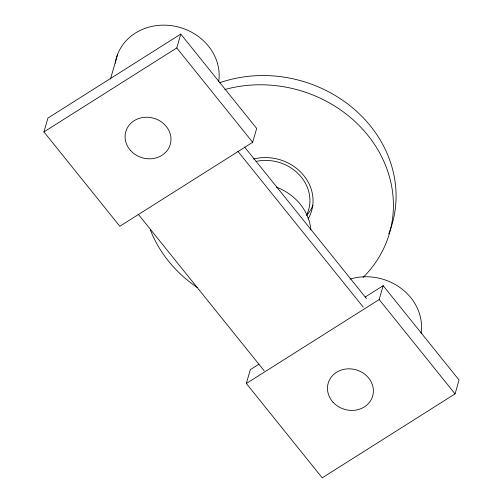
<?xml version="1.0" encoding="UTF-8"?>
<svg xmlns="http://www.w3.org/2000/svg" width="503" height="503" viewBox="0 0 503 503"><rect width="100%" height="100%" fill="white"/><g stroke="black" fill="none" stroke-linecap="round" stroke-linejoin="round"><path stroke-width="0.75" d="M43.937 131.912L47.942 118.048L180.772 34.085L256.668 128.435L252.663 142.299L119.833 226.256L43.937 131.912L176.767 47.948L180.772 34.085M110.497 78.971L117.62 54.305M365.235 297.015L383.167 285.679L459.063 380.029L455.058 393.887L322.228 477.85L246.332 383.5L250.337 369.642L258.97 364.185M246.332 383.5L379.161 299.543L383.167 285.679M176.767 47.948L252.663 142.299M379.161 299.543L455.058 393.887M244.515 146.97L366.454 298.549M237.913 151.328L363.292 307.182M138.294 214.297L264.163 370.761M276.468 187.154A52.608 46.792 16.1 0 1 310.86 229.808M350.05 279.096A52.608 46.792 16.1 0 1 421.08 333.25M115.262 63.171A52.608 46.792 16.1 0 1 173.963 26.062A52.608 46.792 16.1 0 1 218.686 81.656M256.077 161.406A42.089 37.429 16.1 0 1 298.788 174.29A42.089 37.429 16.1 0 1 307.094 214.052M224.835 89.54A126.259 112.295 16.1 0 1 371.032 139.444A126.259 112.295 16.1 0 1 363.153 277.373M197.39 287.603A126.259 112.295 16.1 0 1 150.24 229.651M253.644 159.005A45.245 40.24 16.1 0 1 302.102 173.579A45.245 40.24 16.1 0 1 308.106 218.975M219.415 82.832A126.259 112.295 16.1 0 1 355.835 110.629A126.259 112.295 16.1 0 1 388.737 233.838M313.017 205.205A45.245 40.24 16.1 0 1 306.509 215.605M333.118 402.274A23.151 20.585 16.1 0 0 372.145 397.59A23.151 20.585 16.1 0 0 346.026 369.001A23.151 20.585 16.1 0 0 333.118 402.274M130.723 150.68A23.151 20.585 16.1 0 0 169.75 145.996A23.151 20.585 16.1 0 0 143.632 117.406A23.151 20.585 16.1 0 0 130.723 150.68"/></g></svg>
